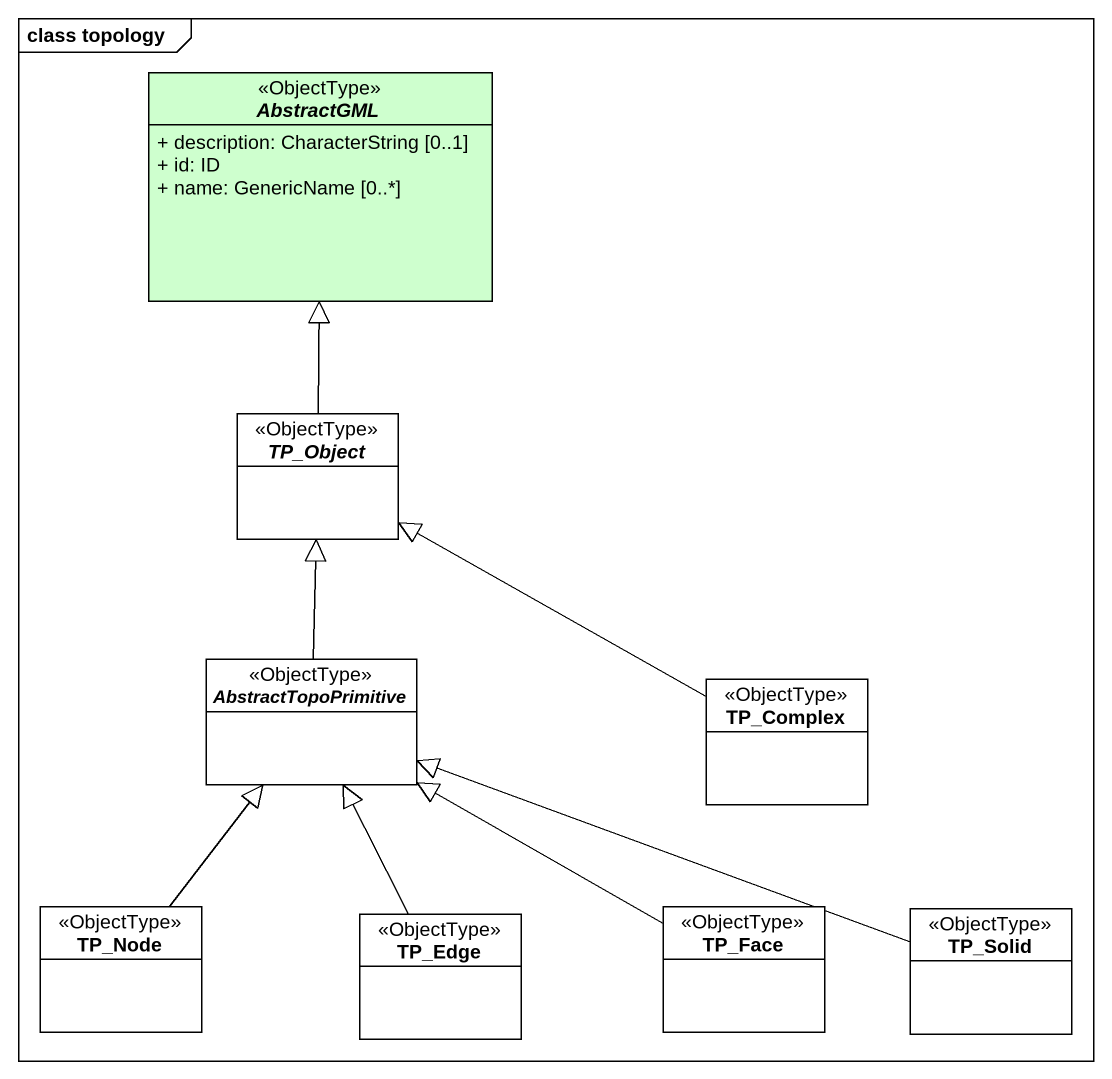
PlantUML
@startuml
mainframe class topology
hide circle
hide empty members
skinparam classAttributeIconSize 0
abstract class AbstractGML <<ObjectType>> #CEFFCE {
  + description: CharacterString [0..1]
  + id: ID
  + name: GenericName [0..*]
}
abstract class TP_Object <<ObjectType>>
abstract class AbstractTopoPrimitive <<ObjectType>>
class TP_Complex <<ObjectType>>
class TP_Node <<ObjectType>>
class TP_Edge <<ObjectType>>
class TP_Face <<ObjectType>>
class TP_Solid <<ObjectType>>
TP_Object -up-|> AbstractGML
AbstractTopoPrimitive -up-|> TP_Object
TP_Complex -left-|> TP_Object
TP_Node -up-|> AbstractTopoPrimitive
TP_Edge -up-|> AbstractTopoPrimitive
TP_Face -left-|> AbstractTopoPrimitive
TP_Solid -left-|> AbstractTopoPrimitive
@enduml
